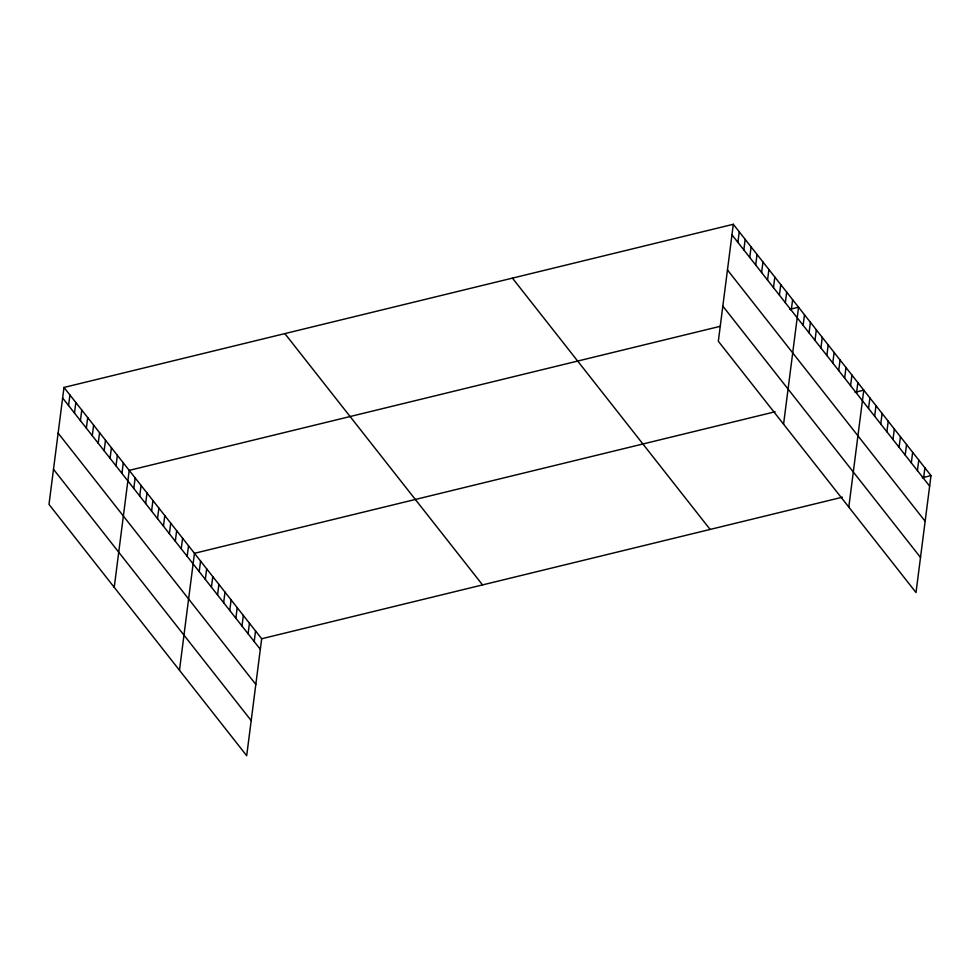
<?xml version="1.0" encoding="UTF-8"?>
<svg xmlns="http://www.w3.org/2000/svg" width="980" height="980" viewBox="0 0 980 980"><rect width="100%" height="100%" fill="white"/><g stroke="black" fill="none" stroke-linecap="round" stroke-linejoin="round"><path stroke-width="1.47" d="M63.982 387.443L49 504.406L246.691 755.715L261.672 638.752L63.982 387.443L733.31 224.285L931 475.594L916.018 592.557L718.328 341.248L733.31 224.285M68.563 405.536L69.911 394.989M74.492 413.082L75.84 402.523M80.421 420.616L81.769 410.057M86.35 428.162L87.71 417.603M92.279 435.696L93.639 425.136M98.208 443.242L99.568 432.682M104.15 450.776L105.497 440.216M110.079 458.309L111.426 447.762M116.008 465.855L117.355 455.296M121.937 473.389L123.284 462.842M114.231 587.339L129.213 470.376L720.08 326.352M133.794 488.469L135.154 477.909M139.724 496.015L141.083 485.455M145.653 503.549L147.012 492.989M151.594 511.095L152.941 500.535M157.523 518.628L158.87 508.069M163.452 526.174L164.799 515.615M169.381 533.708L170.728 523.149M175.31 541.242L176.657 530.695M181.239 548.788L182.599 538.228M187.168 556.322L188.528 545.774M179.475 670.271L194.457 553.308L775.143 411.759M199.21 571.634L200.569 561.075M205.322 579.401L206.67 568.841M211.435 587.167L212.782 576.608M217.548 594.934L218.895 584.374M223.648 602.7L225.008 592.141M229.761 610.466L231.121 599.919M235.874 618.233L237.221 607.686M241.987 626.012L243.334 615.452M248.099 633.778L249.447 623.219M254.2 641.545L255.56 630.985M737.891 242.379L739.251 231.831M743.82 249.925L745.18 239.365M749.749 257.458L751.109 246.911M755.69 265.004L757.038 254.445M761.619 272.538L762.967 261.979M767.548 280.084L768.896 269.525M773.477 287.618L774.825 277.058M779.406 295.164L780.754 284.604M785.335 302.697L786.695 292.138M791.264 310.243L792.624 299.684M783.571 424.181L798.553 307.218L789.831 309.349M803.135 325.311L804.482 314.764M809.064 332.857L810.411 322.298M814.992 340.391L816.34 329.844M820.922 347.937L822.269 337.377M826.851 355.471L828.198 344.911M832.78 363.017L834.139 352.457M838.709 370.55L840.068 359.991M844.638 378.096L845.997 367.537M850.579 385.63L851.926 375.071M856.508 393.164L857.855 382.616M848.803 507.113L863.784 390.15L855.062 392.282M868.55 408.476L869.897 397.917M874.65 416.243L876.01 405.683M880.763 424.009L882.123 413.45M886.876 431.776L888.223 421.229M892.988 439.542L894.336 428.995M899.101 447.321L900.448 436.762M905.202 455.088L906.561 444.528M911.314 462.854L912.674 452.295M917.427 470.621L918.774 460.061M923.54 478.387L924.887 467.827M261.672 638.752L842.359 497.203M922.278 477.726L931 475.594M731.962 234.845L929.653 486.154M727.466 269.953L925.145 521.262M722.836 306.14L920.514 557.449M512.43 278.124L710.12 529.433M284.862 333.604L482.552 584.913M62.634 398.002L260.312 649.311M58.139 433.111L255.817 684.42M53.496 469.285L251.186 720.594"/></g></svg>
